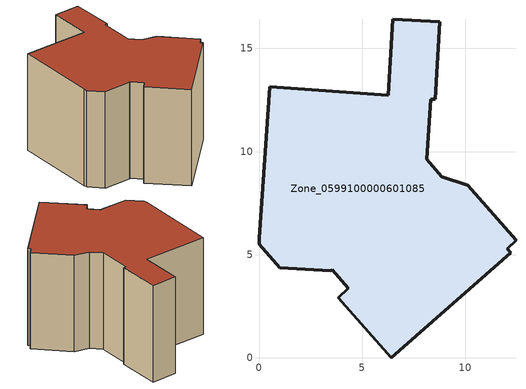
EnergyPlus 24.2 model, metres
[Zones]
Zone_0599100000601085
 floor ground (C_G): 6.41,0 3.83,2.92 4.32,3.38 3.54,4.27 3.48,4.21 1.01,4.38 0.02,5.51 0,5.79 0.51,13.14 6.27,12.74 6.48,16.43 8.76,16.29 8.54,12.54 8.33,12.54 8.14,9.62 8.87,8.79 10.12,8.37 12.46,5.7 12.03,5.28 12.2,5.09 z0
 wall outside (C_F): 6.48,16.43 6.27,12.74 0.51,13.14 0,5.79 0.02,5.51 1.01,4.38 3.48,4.21 3.54,4.27 4.32,3.38 3.83,2.92 6.41,0 12.2,5.09 12.03,5.28 12.46,5.7 10.12,8.37 8.87,8.79 8.14,9.62 8.33,12.54 8.54,12.54 8.76,16.29 6.48,16.43 z0:8.84
 roof outside (C_R): 12.2,5.09 12.03,5.28 12.46,5.7 10.12,8.37 8.87,8.79 8.14,9.62 8.33,12.54 8.54,12.54 8.76,16.29 6.48,16.43 6.27,12.74 0.51,13.14 0,5.79 0.02,5.51 1.01,4.38 3.48,4.21 3.54,4.27 4.32,3.38 3.83,2.92 6.41,0 z8.84
[BUILDING]
Pand.0599100000601085: North Axis=0; Terrain=City; Loads Convergence Tolerance Value=0.04; Temperature Convergence Tolerance Value=0.4; Solar Distribution=FullExterior; Maximum Number of Warmup Days=25; Minimum Number of Warmup Days=1
[Site:Location]
Rotterdam.The.Hague.AP_ZH_NLD Design_Conditions: Latitude=51.96; Longitude=4.45; Time Zone=1; Elevation=-4.5
[SITE:GROUNDTEMPERATURE:BUILDINGSURFACE]
18, 18, 18, 18, 18, 18, 18, 18, 18, 18, 18, 18
[MATERIAL] Thermal Absorptance=0.9; Solar Absorptance=0.7; Visible Absorptance=0.7
Name | Roughness | Thickness | Conductivity | Density | Specific Heat
G.TI.1946 | MediumSmooth | 0.15 | 1 | 540 | 1210
F.TI.1946 | Rough | 0.3 | 0.857143 | 1920 | 840
R.TI.1946 | MediumRough | 0.2 | 0.1 | 1500 | 1000
[CONSTRUCTION]
C_G: G.TI.1946
C_F: F.TI.1946
C_R: R.TI.1946
[ZONE]
Zone_0599100000601085: Type=1; Multiplier=1; Ceiling Height=Autocalculate; Volume=Autocalculate; Floor Area=autocalculate; Part of Total Floor Area=Yes
[ZONEINFILTRATION:DESIGNFLOWRATE]
Infil_Zone_0599100000601085: Zone or ZoneList or Space or SpaceList=Zone_0599100000601085; Schedule=AlwaysOn; Design Flow Rate Calculation Method=Flow/Area; Flow Rate per Floor Area=0.003; Constant Term Coefficient=1; Temperature Term Coefficient=0; Velocity Term Coefficient=0; Velocity Squared Term Coefficient=0
[HVACTEMPLATE:ZONE:IDEALLOADSAIRSYSTEM]
Zone_0599100000601085: Maximum Heating Supply Air Temperature=50; Minimum Cooling Supply Air Temperature=13; Maximum Heating Supply Air Humidity Ratio=0.0156; Minimum Cooling Supply Air Humidity Ratio=0.0077; Heating Limit=NoLimit; Cooling Limit=NoLimit; Dehumidification Control Type=ConstantSensibleHeatRatio; Cooling Sensible Heat Ratio=0.7; Dehumidification Setpoint=60; Humidification Control Type=None; Humidification Setpoint=30; Outdoor Air Method=None; Outdoor Air Flow Rate per Person=0.00944; Outdoor Air Flow Rate per Zone Floor Area=0; Outdoor Air Flow Rate per Zone=0; Demand Controlled Ventilation Type=None; Outdoor Air Economizer Type=NoEconomizer; Heat Recovery Type=None; Sensible Heat Recovery Effectiveness=0.7; Latent Heat Recovery Effectiveness=0.65
[ZONECONTROL:THERMOSTAT]
ThermostatControl_Zone_0599100000601085: Zone or ZoneList=Zone_0599100000601085; Control Type Schedule=DualSetpointControlType; Control 1=Thermostat_Zone_0599100000601085; Temperature Difference Between Cutout And Setpoint=0
[THERMOSTATSETPOINT:DUALSETPOINT]
Thermostat_Zone_0599100000601085: Heating Setpoint Temperature Schedule=HeatingSetpoint_Zone_0599100000601085; Cooling Setpoint Temperature Schedule=CoolingSetpoint_Zone_0599100000601085
[SCHEDULE:COMPACT]
HeatingSetpoint_Zone_0599100000601085: Through: 12/31, For: AllDays, Until: 24:00, 21
CoolingSetpoint_Zone_0599100000601085: Through: 12/31, For: AllDays, Until: 24:00, 24
DualSetpointControlType: Through: 12/31, For: AllDays, Until: 24:00, 4
AlwaysOn: Through: 12/31, For: AllDays, Until: 24:00, 1
